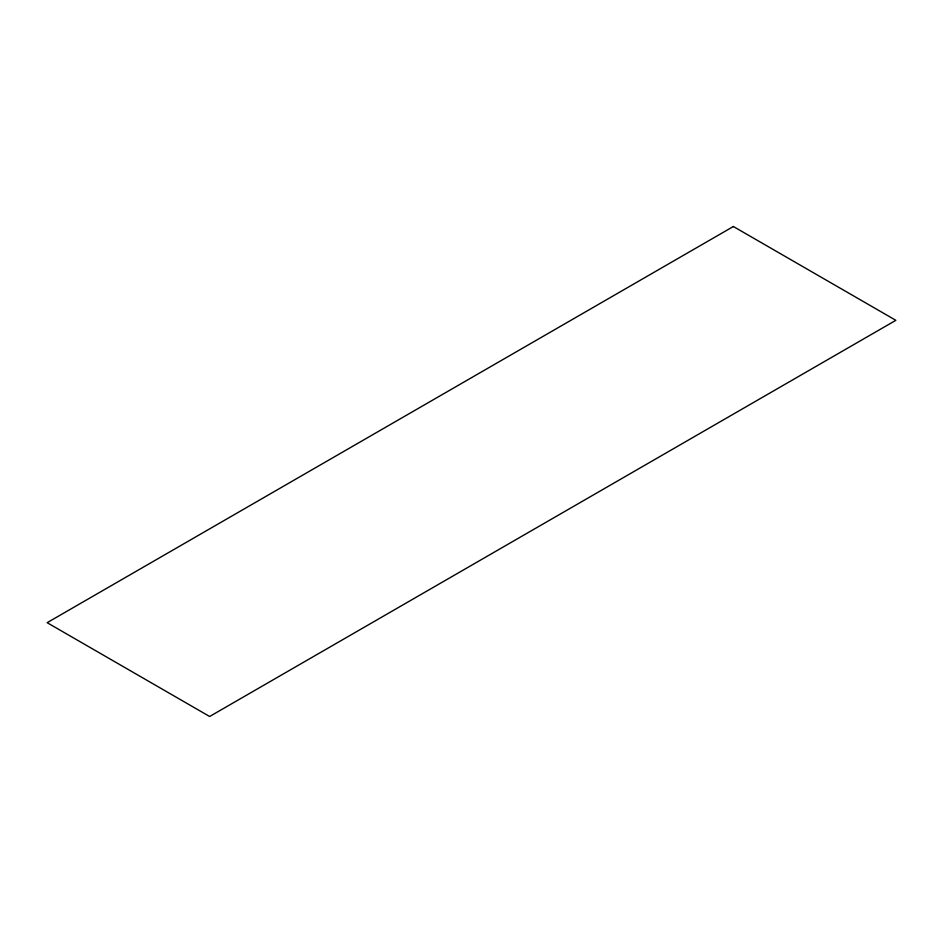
<?xml version="1.0" encoding="UTF-8"?>
<svg xmlns="http://www.w3.org/2000/svg" width="943" height="943" viewBox="0 0 943 943"><rect width="100%" height="100%" fill="white"/><g stroke="black" fill="none" stroke-linecap="round" stroke-linejoin="round"><path stroke-width="1.41" d="M733.359 226.509L47.15 622.686L209.641 716.491L895.85 320.314L733.359 226.509"/></g></svg>
